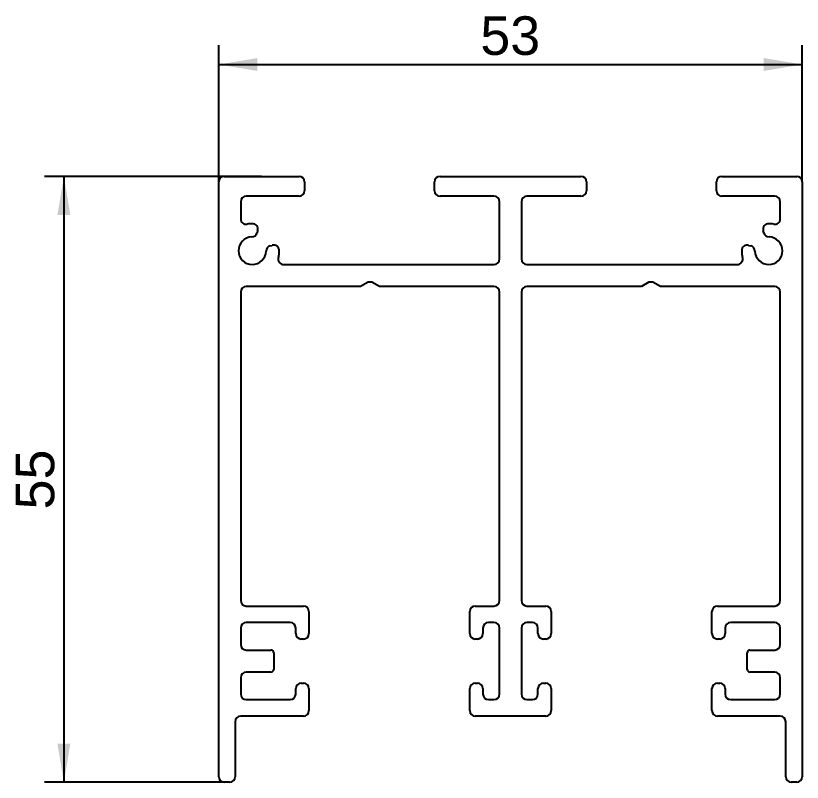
# Model space of a CAD drawing. Header units: millimetres. Extents: x 61 to 192, y 85 to 240.
# Drawn here: x 155.89 to 191.61, y 139.74 to 174.53 of the extents above; entities that cross this region are included whole.
import ezdxf
from ezdxf.enums import TextEntityAlignment as Align

# ---------------------------------------------------------------- set-up
doc = ezdxf.new("R2010")
doc.units = ezdxf.units.MM
doc.layers.add('2020620106116_BI', color=7, linetype='Continuous')
doc.layers.add('Default', color=7, linetype='Continuous')
doc.styles.add('SEACAD_Arial', font='arial.ttf')
doc.dimstyles.new('ISO', dxfattribs={"dimtxt": 1.75, "dimasz": 1.75, "dimexe": 0.875, "dimexo": 0, "dimgap": 0.4375, "dimtad": 1, "dimlfac": 2, "dimtxsty": 'SEACAD_Arial', "dimblk1": '_SE_FILLED', "dimblk2": '_SE_FILLED', "dimsah": 1, "dimcen": 0.875, "dimadec": 0, "dimazin": 0, "dimtfac": 0.5, "dimtdec": 3, "dimtmove": 0, "dimatfit": 3, "dimfxl": 1, "dimarcsym": 0})

# ---------------------------------------------------------------- blocks, each defined once
blk = doc.blocks.new('SE2')
at = {"layer": '2020620106116_BI', "color": 7, "linetype": 'Continuous'}
for p, q in [((165.356, 167.239), (168.756, 167.239)), ((175.156, 167.239), (181.556, 167.239)), ((187.956, 167.239), (191.356, 167.239)), ((165.106, 139.989), (165.106, 166.989)), ((169.006, 166.989), (169.006, 166.589)), ((174.906, 166.589), (174.906, 166.989)), ((181.806, 166.989), (181.806, 166.589)), ((187.706, 166.589), (187.706, 166.989)), ((191.606, 166.989), (191.606, 139.989)), ((166.106, 166.089), (166.106, 165.313)), ((168.756, 166.339), (166.356, 166.339)), ((177.606, 166.339), (175.156, 166.339)), ((177.856, 163.489), (177.856, 166.089)), ((178.856, 166.089), (178.856, 163.489)), ((181.556, 166.339), (179.106, 166.339)), ((190.356, 166.339), (187.956, 166.339)), ((190.606, 165.313), (190.606, 166.089)), ((166.875, 164.775), (166.848, 164.674)), ((189.864, 164.674), (189.837, 164.775)), ((167.441, 164.081), (167.542, 164.108)), ((189.171, 164.108), (189.271, 164.081)), ((168.058, 163.239), (177.606, 163.239)), ((179.106, 163.239), (188.655, 163.239)), ((171.547, 162.239), (166.356, 162.239)), ((171.894, 162.439), (171.547, 162.239)), ((172.067, 162.439), (171.894, 162.439)), ((172.413, 162.239), (172.067, 162.439)), ((177.606, 162.239), (172.413, 162.239)), ((184.299, 162.239), (179.106, 162.239)), ((184.646, 162.439), (184.299, 162.239)), ((184.819, 162.439), (184.646, 162.439)), ((185.165, 162.239), (184.819, 162.439)), ((190.356, 162.239), (185.165, 162.239)), ((166.106, 161.989), (166.106, 147.989)), ((177.856, 147.989), (177.856, 161.989)), ((178.856, 161.989), (178.856, 147.989)), ((190.606, 147.989), (190.606, 161.989)), ((166.356, 147.739), (168.956, 147.739)), ((176.756, 147.739), (177.606, 147.739)), ((179.106, 147.739), (179.956, 147.739)), ((187.756, 147.739), (190.356, 147.739)), ((169.206, 147.489), (169.206, 146.489)), ((176.506, 146.489), (176.506, 147.489)), ((180.206, 147.489), (180.206, 146.489)), ((187.506, 146.489), (187.506, 147.489)), ((168.356, 146.989), (166.356, 146.989)), ((177.606, 146.989), (177.356, 146.989)), ((179.356, 146.989), (179.106, 146.989)), ((190.356, 146.989), (188.356, 146.989)), ((166.106, 146.739), (166.106, 145.989)), ((168.606, 146.489), (168.606, 146.739)), ((177.106, 146.739), (177.106, 146.489)), ((177.856, 143.739), (177.856, 146.739)), ((178.856, 146.739), (178.856, 143.739)), ((179.606, 146.489), (179.606, 146.739)), ((188.106, 146.739), (188.106, 146.489)), ((190.606, 145.989), (190.606, 146.739)), ((168.956, 146.239), (168.856, 146.239)), ((176.856, 146.239), (176.756, 146.239)), ((179.956, 146.239), (179.856, 146.239)), ((187.856, 146.239), (187.756, 146.239)), ((166.356, 145.739), (167.481, 145.739)), ((189.231, 145.739), (190.356, 145.739)), ((167.606, 145.614), (167.606, 144.864)), ((189.106, 144.864), (189.106, 145.614)), ((167.481, 144.739), (166.356, 144.739)), ((190.356, 144.739), (189.231, 144.739)), ((166.106, 144.489), (166.106, 143.739)), ((190.606, 143.739), (190.606, 144.489)), ((168.606, 143.739), (168.606, 143.989)), ((168.856, 144.239), (168.956, 144.239)), ((169.206, 143.989), (169.206, 142.989)), ((176.506, 142.989), (176.506, 143.989)), ((176.756, 144.239), (176.856, 144.239)), ((177.106, 143.989), (177.106, 143.739)), ((179.606, 143.739), (179.606, 143.989)), ((179.856, 144.239), (179.956, 144.239)), ((180.206, 143.989), (180.206, 142.989)), ((187.506, 142.989), (187.506, 143.989)), ((187.756, 144.239), (187.856, 144.239)), ((188.106, 143.989), (188.106, 143.739)), ((166.356, 143.489), (168.356, 143.489)), ((177.356, 143.489), (177.606, 143.489)), ((179.106, 143.489), (179.356, 143.489)), ((188.356, 143.489), (190.356, 143.489)), ((168.956, 142.739), (166.106, 142.739)), ((179.956, 142.739), (176.756, 142.739)), ((190.606, 142.739), (187.756, 142.739)), ((165.856, 142.489), (165.856, 139.989)), ((190.856, 139.989), (190.856, 142.489)), ((165.606, 139.739), (165.356, 139.739)), ((191.356, 139.739), (191.106, 139.739))]:
    blk.add_line(p, q, dxfattribs=at)
for centre, radius, start, end in [((165.356, 166.989), 0.25, 90, 180), ((168.756, 166.989), 0.25, 0, 90), ((175.156, 166.989), 0.25, 90, 180), ((181.556, 166.989), 0.25, 0, 90), ((187.956, 166.989), 0.25, 90, 180), ((191.356, 166.989), 0.25, 0, 90), ((168.756, 166.589), 0.25, 270, 360), ((175.156, 166.589), 0.25, 180, 270), ((181.556, 166.589), 0.25, 270, 0), ((187.956, 166.589), 0.25, 180, 270), ((166.356, 166.089), 0.25, 90, 180), ((177.606, 166.089), 0.25, 0, 90), ((179.106, 166.089), 0.25, 90, 180), ((190.356, 166.089), 0.25, 0, 90), ((166.356, 165.313), 0.25, 180, 280.7451), ((166.631, 163.864), 1.225, 89.8572, 100.7451), ((166.634, 164.839), 0.25, 345, 89.8572), ((190.079, 164.839), 0.25, 90.1428, 195), ((190.081, 163.864), 1.225, 79.2549, 90.1428), ((190.356, 165.313), 0.25, 259.2549, 360), ((166.607, 164.739), 0.25, 271.6015, 345), ((190.106, 164.739), 0.25, 195, 268.3985), ((166.631, 163.864), 0.625, 91.6015, 358.3985), ((190.081, 163.864), 0.625, 181.6015, 88.3985), ((167.506, 163.84), 0.25, 105, 178.3985), ((167.606, 163.867), 0.25, 0.1428, 105), ((189.106, 163.867), 0.25, 75, 179.8572), ((189.207, 163.84), 0.25, 1.6015, 75), ((166.631, 163.864), 1.225, 345.2716, 0.1428), ((190.081, 163.864), 1.225, 179.8572, 194.7284), ((168.058, 163.489), 0.25, 165.2716, 270), ((177.606, 163.489), 0.25, 270, 0), ((179.106, 163.489), 0.25, 180, 270), ((188.655, 163.489), 0.25, 270, 14.7284), ((166.356, 161.989), 0.25, 90, 180), ((177.606, 161.989), 0.25, 0, 90), ((179.106, 161.989), 0.25, 90, 180), ((190.356, 161.989), 0.25, 0, 90), ((166.356, 147.989), 0.25, 180, 270), ((177.606, 147.989), 0.25, 270, 0), ((179.106, 147.989), 0.25, 180, 270), ((190.356, 147.989), 0.25, 270, 360), ((168.956, 147.489), 0.25, 0, 90), ((176.756, 147.489), 0.25, 90, 180), ((179.956, 147.489), 0.25, 0, 90), ((187.756, 147.489), 0.25, 90, 180), ((166.356, 146.739), 0.25, 90, 180), ((168.356, 146.739), 0.25, 0, 90), ((177.356, 146.739), 0.25, 90, 180), ((177.606, 146.739), 0.25, 0, 90), ((179.106, 146.739), 0.25, 90, 180), ((179.356, 146.739), 0.25, 0, 90), ((188.356, 146.739), 0.25, 90, 180), ((190.356, 146.739), 0.25, 0, 90), ((168.856, 146.489), 0.25, 180, 270), ((168.956, 146.489), 0.25, 270, 360), ((176.756, 146.489), 0.25, 180, 270), ((176.856, 146.489), 0.25, 270, 360), ((179.856, 146.489), 0.25, 180, 270), ((179.956, 146.489), 0.25, 270, 0), ((187.756, 146.489), 0.25, 180, 270), ((187.856, 146.489), 0.25, 270, 0), ((166.356, 145.989), 0.25, 180, 270), ((167.481, 145.614), 0.125, 0, 90), ((189.231, 145.614), 0.125, 90, 180), ((190.356, 145.989), 0.25, 270, 360), ((166.356, 144.489), 0.25, 90, 180), ((167.481, 144.864), 0.125, 270, 0), ((189.231, 144.864), 0.125, 180, 270), ((190.356, 144.489), 0.25, 0, 90), ((168.856, 143.989), 0.25, 90, 180), ((168.956, 143.989), 0.25, 0, 90), ((176.756, 143.989), 0.25, 90, 180), ((176.856, 143.989), 0.25, 0, 90), ((179.856, 143.989), 0.25, 90, 180), ((179.956, 143.989), 0.25, 0, 90), ((187.756, 143.989), 0.25, 90, 180), ((187.856, 143.989), 0.25, 0, 90), ((166.356, 143.739), 0.25, 180, 270), ((168.356, 143.739), 0.25, 270, 0), ((177.356, 143.739), 0.25, 180, 270), ((177.606, 143.739), 0.25, 270, 0), ((179.106, 143.739), 0.25, 180, 270), ((179.356, 143.739), 0.25, 270, 360), ((188.356, 143.739), 0.25, 180, 270), ((190.356, 143.739), 0.25, 270, 360), ((168.956, 142.989), 0.25, 270, 360), ((176.756, 142.989), 0.25, 180, 270), ((179.956, 142.989), 0.25, 270, 0), ((187.756, 142.989), 0.25, 180, 270), ((166.106, 142.489), 0.25, 90, 180), ((190.606, 142.489), 0.25, 0, 90), ((165.356, 139.989), 0.25, 180, 270), ((165.606, 139.989), 0.25, 270, 360), ((191.106, 139.989), 0.25, 180, 270), ((191.356, 139.989), 0.25, 270, 0)]:
    blk.add_arc(centre, radius, start, end, dxfattribs=at)
blk = doc.blocks.new('DMBLK13')
at = {"layer": 'Default', "linetype": 'Continuous'}
for points in [[(166.856, 172.607), (165.106, 172.315), (166.856, 172.023)], [(189.856, 172.607), (189.856, 172.023), (191.606, 172.315)]]:
    blk.add_hatch(color=7, dxfattribs=at).paths.add_polyline_path(points)
at = {"layer": 'Default', "color": 7, "linetype": 'Continuous'}
for p, q in [((165.106, 166.989), (165.106, 173.19)), ((191.606, 166.989), (191.606, 173.19)), ((165.106, 172.315), (191.606, 172.315))]:
    blk.add_line(p, q, dxfattribs=at)
at = {"layer": 'Default', "color": 7, "linetype": 'Continuous', "style": 'SEACAD_Arial'}
blk.add_text('53', height=1.75, dxfattribs=at).set_placement((176.987, 174.502), align=Align.TOP_LEFT)
blk = doc.blocks.new('_SE_FILLED')
at = {"color": 0}
blk.add_line((0, 0), (-1, 0), dxfattribs=at)
blk.add_solid([(0, 0), (-1, -0.1665), (-1, 0.1665), (0, 0)], dxfattribs=at)
blk = doc.blocks.new('DMBLK14')
at = {"layer": 'Default', "linetype": 'Continuous'}
for points in [[(157.786, 165.489), (158.37, 165.489), (158.078, 167.239)], [(157.786, 141.489), (158.078, 139.739), (158.37, 141.489)]]:
    blk.add_hatch(color=7, dxfattribs=at).paths.add_polyline_path(points)
at = {"layer": 'Default', "color": 7, "linetype": 'Continuous'}
for p, q in [((167.056, 167.239), (157.203, 167.239)), ((158.078, 167.239), (158.078, 139.739)), ((165.606, 139.739), (157.203, 139.739))]:
    blk.add_line(p, q, dxfattribs=at)
at = {"layer": 'Default', "color": 7, "linetype": 'Continuous', "style": 'SEACAD_Arial'}
blk.add_text('55', height=1.75, rotation=90, dxfattribs=at).set_placement((155.89, 152.12), align=Align.TOP_LEFT)

msp = doc.modelspace()

# ---------------------------------------------------------------- block references
at = {"layer": 'Default'}
msp.add_blockref('SE2', (0, 0), dxfattribs=at)

# ---------------------------------------------------------------- dimensions: what is measured, and where the dimension line sits
at = {"layer": 'Default', "color": 7, "linetype": 'Continuous'}
for base, p1, p2, angle, picture, middle, dimtype in [((165.1064, 172.3149), (165.1064, 166.9893), (191.6062, 166.9893), 0, 'DMBLK13', (178.3563, 172.3149), 161), ((158.0779, 139.7393), (167.0564, 167.2393), (165.6064, 139.7393), 90, 'DMBLK14', (158.0779, 153.4893), 160)]:
    dim = msp.add_linear_dim(base=base, p1=p1, p2=p2, angle=angle, text='\\A1;<>', dimstyle='ISO', dxfattribs=at)
    dim.commit()
    dim.dimension.update_dxf_attribs({"geometry": picture, "text_midpoint": middle, "dimtype": dimtype})

doc.saveas('drawing.dxf')
